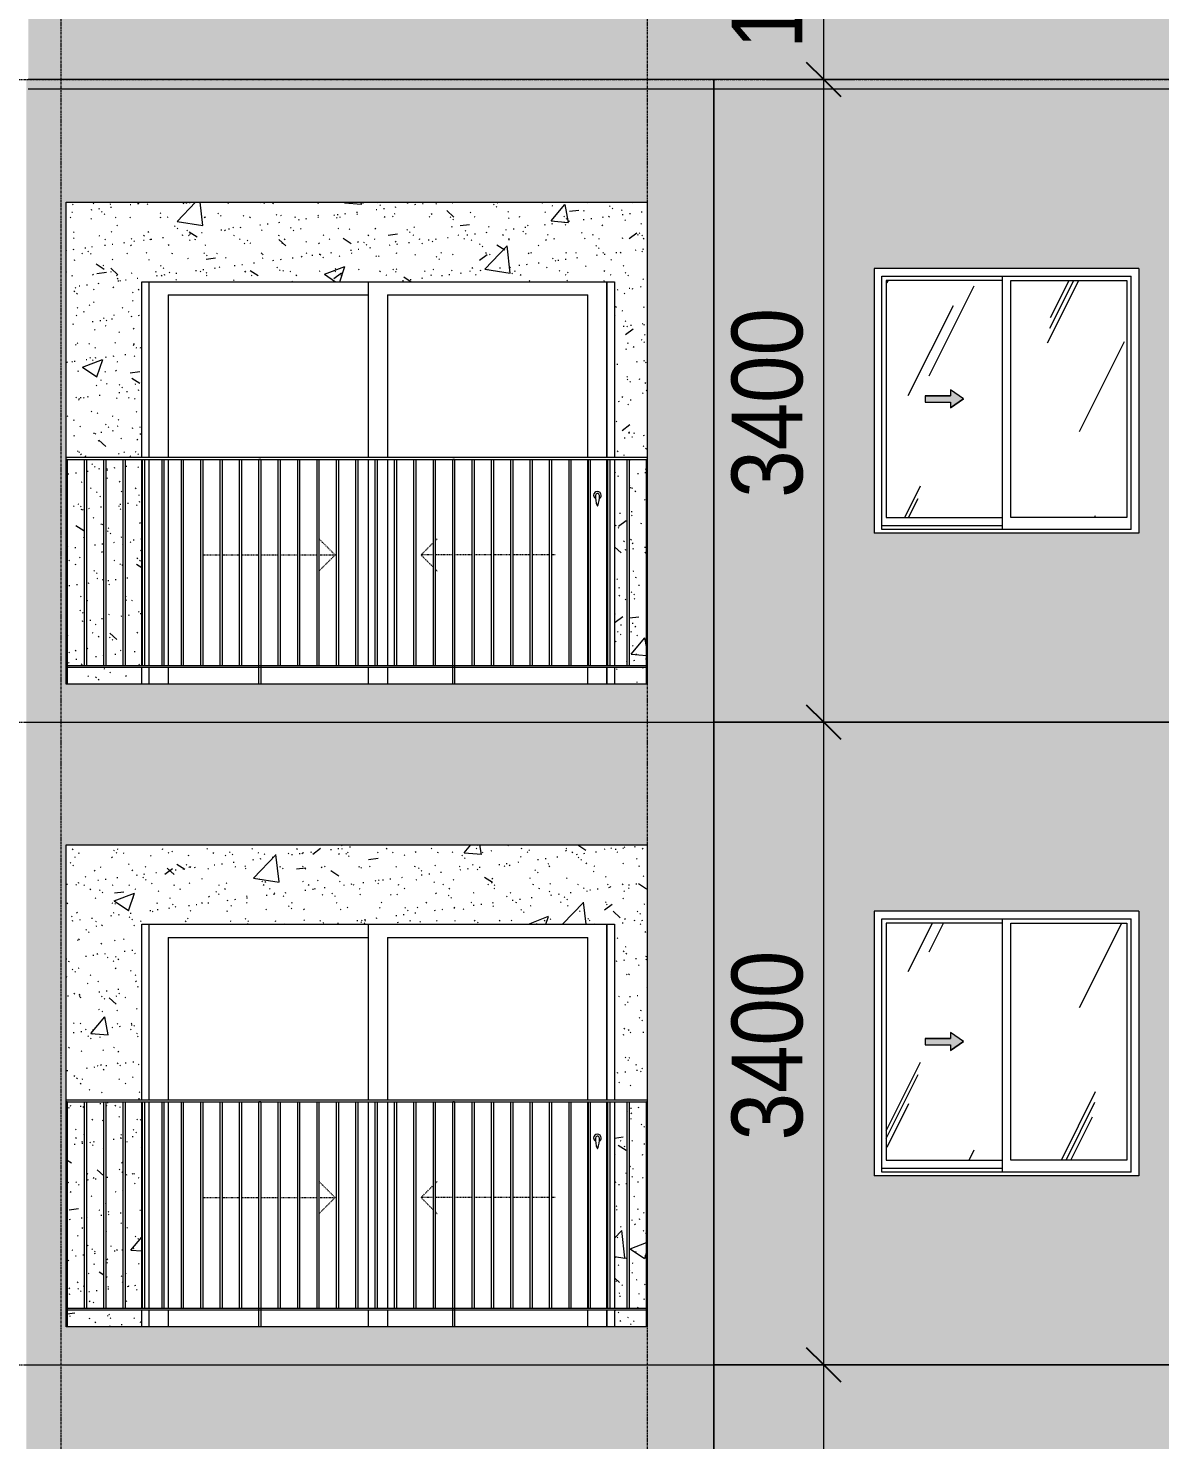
# Model space of a CAD drawing. Header units: millimetres. Extents: x 1240 to 198004, y -7796 to 35300.
# Drawn here: x 69762 to 75746, y 22203 to 29671 of the extents above; entities that cross this region are included whole.
import ezdxf

# ---------------------------------------------------------------- set-up
doc = ezdxf.new("R2010")
doc.units = ezdxf.units.MM
for name, pattern in [('1 NÉT CALL OUT', [6, 3, -3]), ('Centre', [31.75, 6.35, -4.7625, 15.875, -4.7625]), ('Dash', [6, 3, -3]), ('Grid Line', [22.225, 12.7, -3.175, 3.175, -3.175])]:
    doc.linetypes.add(name, pattern=pattern)
for name, color, linetype, lineweight in [('0-1', 7, 'Continuous', 5), ('A-ANNO-DIMS', 211, 'Continuous', 9), ('A-ANNO-DIMS-150', 211, 'Continuous', 9), ('A-DETL-GENF', 92, 'Continuous', 9), ('A-DETL-GENF-2', 92, '1 NÉT CALL OUT', 9), ('A-DOOR', 31, 'Continuous', 9), ('A-DOOR-FRAM', 31, 'Continuous', 9), ('A-DOOR-HDLN', 31, 'Dash', 18), ('A-FLOR-HRAL', 11, 'Continuous', 9), ('A-FLOR-LEVL-2', 51, 'Centre', 9), ('A-GLAZ', 151, 'Continuous', 9), ('A-GLAZ-3', 7, '1 NÉT CALL OUT', 9), ('A-WALL', 113, 'Continuous', 9), ('A-WALL-PATT-2', 9, 'Continuous', 9), ('A-WALL-PATT-3', 111, 'Continuous', 5), ('A-WALL-PATT-4', 111, 'Continuous', 9), ('I-WALL', 2, 'Continuous', 9), ('I-WALL-1', 7, 'Continuous', 9), ('S-GRID-1', 1, 'Grid Line', 9)]:
    doc.layers.add(name, color=color, linetype=linetype, lineweight=lineweight)
doc.styles.add('UTM Avo', font='', dxfattribs={"width": 0.9, "height": 375})
doc.styles.get('UTM Avo').set_extended_font_data('UTM Avo')
doc.dimstyles.new('1_Dim_chi_tiet_2_5', dxfattribs={"dimscale": 304.8, "dimtxt": 374.737856, "dimasz": 0.590551, "dimexe": 0.492126, "dimexo": 0.0625, "dimgap": 0.049213, "dimtad": 1, "dimdec": 0, "dimrnd": 5, "dimzin": 0, "dimdsep": 46, "dimtxsty": 'UTM Avo', "dimblk1": 'OBLIQUE', "dimblk2": 'OBLIQUE', "dimsah": 1, "dimcen": 0.09, "dimdle": 0.492126, "dimazin": 0, "dimtfac": 1, "dimtdec": 4, "dimtix": 1, "dimtmove": 0, "dimatfit": 3, "dimfxl": 0.984252, "dimfxlon": 1, "dimtvp": 1, "dimtolj": 1, "dimtzin": 0, "dimarcsym": 2})
pattern_1 = [(50, (377.7, 0), (1093.104, -95.634), [114.3, -1257.3]), (355, (377.7, 0), (-211.457, 1146.341), [91.44, -1005.84]), (100.451, (468.8, -8), (881.656, 1050.7), [97.14, -1068.54]), (46.184, (377.7, 304.8), (1626.475, -252.257), [171.45, -1885.95]), (96.636, (513.3, 283.8), (1424.416, 1484.565), [145.71, -1602.81]), (351.184, (377.7, 304.8), (1424.43, 1484.55), [137.16, -1508.76]), (21, (530.1, 228.6), (909.686, -613.591), [114.3, -1257.3]), (326, (530.1, 228.6), (370.812, 1105.129), [91.44, -1005.84]), (71.451, (606, 177.5), (1280.503, 491.528), [97.14, -1068.54]), (37.5, (377.74, 0), (18.5313, 507.3303), [50.292, -943.356, 50.292, -970.788, -1009.65]), (37.5, (377.74, 0), (18.5313, 507.3303), [-2014.728, 50.292, -959.358]), (7.5, (377.74, 0), (400.9178, 601.0836), [50.292, -531.876, 50.292, -920.496, -384.81]), (7.5, (377.74, 0), (400.9178, 601.0836), [-1552.956, 50.292, -334.518]), (327.5, (37.9, 0), (813.5452, -34.3737), [50.292, -330.708, 50.292, -1138.428, -1577.34]), (327.5, (37.9, 0), (813.5452, -34.3737), [-1569.72, 50.292, -1527.048]), (317.5, (-114.5, 0), (888.7755, 152.56), [50.292, -445.008, 50.292, -739.14, -1120.14]), (317.5, (-114.5, 0), (888.7755, 152.56), [-1284.732, 50.292, -1069.848])]
pattern_2 = [(37.5, (377.74, 0), (-4.79953, 146.8239), [5.029, -110.795, 5.029, -124.511, -123.825]), (37.5, (377.74, 0), (-4.79953, 146.8239), [-245.364, 5.029, -118.796]), (7.5, (377.74, 0), (134.85743, 215.0472), [5.029, -57.455, 5.029, -99.365, -40.005]), (7.5, (377.74, 0), (134.85743, 215.0472), [-166.878, 5.029, -34.976]), (327.5, (284.02, 0), (237.29776, 0.4316), [5.029, -33.071, 5.029, -132.131, -179.07]), (327.5, (284.02, 0), (237.29776, 0.4316), [-175.26, 5.029, -174.041]), (317.5, (284.02, 0), (229.06706, 66.87923), [5.029, -14.021, 5.029, -84.887, -102.87]), (317.5, (284.02, 0), (229.06706, 66.87923), [-108.966, 5.029, -97.841])]
pattern_3 = [(63.435, (2168, 104.33), (-0.0014, 1524.001), [532.463, -2875.304]), (63.435, (644, 104.33), (-0.0014, 1524.001), [532.463, -2875.304]), (63.435, (2897.55, 398.8), (-0.0014, 1524.001), [532.463, -2875.304]), (63.435, (1373.55, 398.8), (-0.0014, 1524.001), [532.463, -2875.304]), (63.435, (2787.1, 294.83), (-0.0014, 1524.001), [532.463, -2875.304]), (63.435, (1263.1, 294.83), (-0.0014, 1524.001), [532.463, -2875.304]), (63.435, (2674.6, 890.1), (-0.0014, 1524.001), [258.802, -3148.965]), (63.435, (1150.6, 890.1), (-0.0014, 1524.001), [258.802, -3148.965]), (63.435, (2600.96, 797.95), (-0.0014, 1524.001), [532.463, -2875.304]), (63.435, (1076.96, 797.95), (-0.0014, 1524.001), [532.463, -2875.304]), (63.435, (2613.95, 864.1), (-0.0014, 1524.001), [532.463, -2875.304]), (63.435, (1089.95, 864.1), (-0.0014, 1524.001), [532.463, -2875.304]), (63.435, (1999.1, 573.94), (-0.0014, 1524.001), [532.463, -2875.304]), (63.435, (475.1, 573.94), (-0.0014, 1524.001), [532.463, -2875.304]), (63.435, (2012.1, 651.9), (-0.0014, 1524.001), [532.463, -2875.304]), (63.435, (488.1, 651.9), (-0.0014, 1524.001), [532.463, -2875.304]), (63.435, (2015.6, 708.1), (-0.0014, 1524.001), [532.463, -2875.304]), (63.435, (491.6, 708.1), (-0.0014, 1524.001), [532.463, -2875.304])]

# ---------------------------------------------------------------- blocks, each defined once
blk = doc.blocks.new('NCV_TKTC_TANG 6 - 8_rvt-1-TKCS_MẶT ĐỨNG NỘI KHU 1')
at = {"layer": 'A-WALL-PATT-2'}
h = blk.add_hatch(dxfattribs=at)
h.set_pattern_fill('FP_5', color=256, style=0, pattern_type=2)
h.set_pattern_definition(pattern_1)
h.paths.add_polyline_path([(69997.6, 22800), (70362.4, 22800), (70362.4, 22890), (69966.9, 22890), (69966.9, 22800), (69988.3, 22800)])
h.paths.add_polyline_path([(72861.9, 22800), (73031.9, 22800), (73031.9, 22890), (72861.9, 22890)])
h.paths.add_polyline_path([(73031.9, 22900), (73031.9, 23990), (72939.4, 23990), (72939.4, 22900)])
h.paths.add_polyline_path([(70161.9, 22900), (70161.9, 23990), (70069.4, 23990), (70069.4, 22900)])
h.paths.add_polyline_path([(72929.4, 22900), (72929.4, 23990), (72861.9, 23990), (72861.9, 22900), (72892.6, 22900)])
h.paths.add_polyline_path([(70309.3, 22900), (70362.4, 22900), (70362.4, 23990), (70274.4, 23990), (70274.4, 22900)])
h.paths.add_polyline_path([(70005.8, 22900), (70059.4, 22900), (70059.4, 23990), (69966.9, 23990), (69966.9, 22900)])
h.paths.add_polyline_path([(70171.9, 22900), (70264.4, 22900), (70264.4, 23990), (70171.9, 23990), (70171.9, 23010)])
h.paths.add_polyline_path([(69961.9, 24000), (70362.4, 24000), (70362.4, 24930), (72861.9, 24930), (72861.9, 24000), (73035.3, 24000), (73035.3, 25350), (69961.9, 25350), (69961.9, 25118.6)])
h = blk.add_hatch(dxfattribs=at)
h.set_pattern_fill('FP_4', color=256, style=0, pattern_type=2)
h.set_pattern_definition(pattern_2)
h.paths.add_polyline_path([(69997.6, 22800), (70362.4, 22800), (70362.4, 22890), (69966.9, 22890), (69966.9, 22800), (69988.3, 22800)])
h.paths.add_polyline_path([(72861.9, 22800), (73031.9, 22800), (73031.9, 22890), (72861.9, 22890)])
h.paths.add_polyline_path([(73031.9, 22900), (73031.9, 23990), (72939.4, 23990), (72939.4, 22900)])
h.paths.add_polyline_path([(70161.9, 22900), (70161.9, 23990), (70069.4, 23990), (70069.4, 22900)])
h.paths.add_polyline_path([(72929.4, 22900), (72929.4, 23990), (72861.9, 23990), (72861.9, 22900), (72892.6, 22900)])
h.paths.add_polyline_path([(70309.3, 22900), (70362.4, 22900), (70362.4, 23990), (70274.4, 23990), (70274.4, 22900)])
h.paths.add_polyline_path([(70005.8, 22900), (70059.4, 22900), (70059.4, 23990), (69966.9, 23990), (69966.9, 22900)])
h.paths.add_polyline_path([(70171.9, 22900), (70264.4, 22900), (70264.4, 23990), (70171.9, 23990), (70171.9, 23010)])
h.paths.add_polyline_path([(69961.9, 24000), (70362.4, 24000), (70362.4, 24930), (72861.9, 24930), (72861.9, 24000), (73035.3, 24000), (73035.3, 25350), (69961.9, 25350), (69961.9, 25118.6)])
at = {"layer": 'I-WALL-1'}
for p, q in [((70362.4, 24000), (70362.4, 24930)), ((70362.4, 24930), (72861.9, 24930)), ((72861.9, 24930), (72861.9, 24000)), ((70362.4, 22900), (70362.4, 23990)), ((72861.9, 23990), (72861.9, 22900)), ((70362.4, 22800), (70362.4, 22890)), ((72861.9, 22890), (72861.9, 22800))]:
    blk.add_line(p, q, dxfattribs=at)
blk = doc.blocks.new('NCV_TKTC_TANG 6 - 8_rvt-2-TKCS_MẶT ĐỨNG NỘI KHU 1')
at = {"layer": 'A-WALL-PATT-2'}
h = blk.add_hatch(dxfattribs=at)
h.set_pattern_fill('FP_5', color=256, style=0, pattern_type=2)
h.set_pattern_definition(pattern_1)
h.paths.add_polyline_path([(70309.3, 26200), (70362.4, 26200), (70362.4, 26290), (69966.9, 26290), (69966.9, 26200), (69997.6, 26200)])
h.paths.add_polyline_path([(72861.9, 26200), (73031.9, 26200), (73031.9, 26290), (72861.9, 26290)])
h.paths.add_polyline_path([(70171.9, 26300), (70264.4, 26300), (70264.4, 27390), (70171.9, 27390), (70171.9, 26376.1)])
h.paths.add_polyline_path([(70274.4, 26300), (70362.4, 26300), (70362.4, 27390), (70274.4, 27390), (70274.4, 26376.1)])
h.paths.add_polyline_path([(70161.9, 26300), (70161.9, 27390), (70069.4, 27390), (70069.4, 26300)])
h.paths.add_polyline_path([(72861.9, 26300), (72929.4, 26300), (72929.4, 27390), (72861.9, 27390), (72861.9, 26376.1)])
h.paths.add_polyline_path([(72939.4, 26300), (73031.9, 26300), (73031.9, 27390), (72939.4, 27390), (72939.4, 26376.1)])
h.paths.add_polyline_path([(70059.4, 26300), (70059.4, 27390), (69966.9, 27390), (69966.9, 26300), (70014.7, 26300)])
h.paths.add_polyline_path([(70309.3, 27400), (70362.4, 27400), (70362.4, 28330), (72861.9, 28330), (72861.9, 27400), (73035.3, 27400), (73035.3, 28750), (69961.9, 28750), (69961.9, 27400), (70203.1, 27400)])
h = blk.add_hatch(dxfattribs=at)
h.set_pattern_fill('FP_4', color=256, style=0, pattern_type=2)
h.set_pattern_definition(pattern_2)
h.paths.add_polyline_path([(70309.3, 26200), (70362.4, 26200), (70362.4, 26290), (69966.9, 26290), (69966.9, 26200), (69997.6, 26200)])
h.paths.add_polyline_path([(72861.9, 26200), (73031.9, 26200), (73031.9, 26290), (72861.9, 26290)])
h.paths.add_polyline_path([(70171.9, 26300), (70264.4, 26300), (70264.4, 27390), (70171.9, 27390), (70171.9, 26376.1)])
h.paths.add_polyline_path([(70274.4, 26300), (70362.4, 26300), (70362.4, 27390), (70274.4, 27390), (70274.4, 26376.1)])
h.paths.add_polyline_path([(70161.9, 26300), (70161.9, 27390), (70069.4, 27390), (70069.4, 26300)])
h.paths.add_polyline_path([(72861.9, 26300), (72929.4, 26300), (72929.4, 27390), (72861.9, 27390), (72861.9, 26376.1)])
h.paths.add_polyline_path([(72939.4, 26300), (73031.9, 26300), (73031.9, 27390), (72939.4, 27390), (72939.4, 26376.1)])
h.paths.add_polyline_path([(70059.4, 26300), (70059.4, 27390), (69966.9, 27390), (69966.9, 26300), (70014.7, 26300)])
h.paths.add_polyline_path([(70309.3, 27400), (70362.4, 27400), (70362.4, 28330), (72861.9, 28330), (72861.9, 27400), (73035.3, 27400), (73035.3, 28750), (69961.9, 28750), (69961.9, 27400), (70203.1, 27400)])
at = {"layer": 'I-WALL-1'}
for p, q in [((70362.4, 27400), (70362.4, 28330)), ((70362.4, 28330), (72861.9, 28330)), ((72861.9, 28330), (72861.9, 27400)), ((70362.4, 26300), (70362.4, 27390)), ((72861.9, 27390), (72861.9, 26300)), ((70362.4, 26200), (70362.4, 26290)), ((72861.9, 26290), (72861.9, 26200))]:
    blk.add_line(p, q, dxfattribs=at)
blk = doc.blocks.new('1_FAMILY RVT - W01-WxH 1400x1400xmm-V232-TKCS_MẶT ĐỨNG NỘI KHU 1')
at = {"layer": 'A-DETL-GENF-2'}
blk.add_hatch(color=256, dxfattribs=at).paths.add_polyline_path([(74639.8, 24262.1), (74707.5, 24309.5), (74639.8, 24357), (74639.8, 24326.5), (74504.3, 24326.5), (74504.3, 24292.6), (74639.8, 24292.6)])
at = {"layer": 'A-GLAZ'}
h = blk.add_hatch(dxfattribs=at)
h.set_pattern_fill('FP_7', color=256, style=0, pattern_type=2)
h.set_pattern_definition(pattern_3)
h.paths.add_polyline_path([(74913.1, 23682.6), (74913.1, 24936.5), (74298.8, 24936.5), (74298.8, 23682.6), (74830.1, 23682.6)])
h.paths.add_polyline_path([(74639.8, 24262.1), (74639.8, 24292.6), (74504.3, 24292.6), (74504.3, 24326.5), (74639.8, 24326.5), (74639.8, 24357), (74707.5, 24309.5), (74683.4, 24292.6)])
h = blk.add_hatch(dxfattribs=at)
h.set_pattern_fill('FP_7', color=256, style=0, pattern_type=2)
h.set_pattern_definition(pattern_3)
h.paths.add_polyline_path([(74957.5, 23682.6), (75571.8, 23682.6), (75571.8, 24936.5), (74957.5, 24936.5), (74957.5, 23861.1)])
at = {"layer": 'A-DETL-GENF'}
for p, q in [((74639.8, 24357), (74639.8, 24326.5)), ((74707.5, 24309.5), (74639.8, 24357)), ((74707.5, 24309.5), (74639.8, 24357)), ((74639.8, 24357), (74639.8, 24326.5)), ((74504.3, 24326.5), (74504.3, 24292.6)), ((74504.3, 24326.5), (74639.8, 24326.5)), ((74639.8, 24326.5), (74504.3, 24326.5)), ((74504.3, 24326.5), (74504.3, 24292.6)), ((74504.3, 24292.6), (74639.8, 24292.6)), ((74504.3, 24292.6), (74639.8, 24292.6)), ((74707.5, 24309.5), (74639.8, 24262.1)), ((74639.8, 24262.1), (74707.5, 24309.5)), ((74639.8, 24292.6), (74639.8, 24262.1)), ((74639.8, 24292.6), (74639.8, 24262.1))]:
    blk.add_line(p, q, dxfattribs=at)
at = {"layer": 'A-GLAZ'}
for p, q in [((75635.3, 25000), (74235.3, 25000)), ((74235.3, 25000), (74235.3, 23600)), ((74276.2, 24959.1), (75594.4, 24959.1)), ((74276.2, 23619), (74276.2, 24959.1)), ((74913.1, 24959.1), (74913.1, 23619)), ((75594.4, 23619), (75594.4, 24959.1)), ((75635.3, 25000), (75635.3, 23600)), ((74298.8, 24936.5), (74298.8, 23682.6)), ((74913.1, 24936.5), (74298.8, 24936.5)), ((74957.5, 23682.6), (74957.5, 24936.5)), ((74957.5, 24936.5), (75571.8, 24936.5)), ((75571.8, 24936.5), (75571.8, 23682.6)), ((74298.8, 23682.6), (74913.1, 23682.6)), ((75571.8, 23682.6), (74957.5, 23682.6)), ((75635.3, 23600), (74235.3, 23600)), ((74913.1, 23638.1), (74276.2, 23638.1)), ((74913.1, 23638.1), (74276.2, 23638.1)), ((75594.4, 23619), (74276.2, 23619))]:
    blk.add_line(p, q, dxfattribs=at)
blk = doc.blocks.new('Railing - 10mm-1251313-TKCS_MẶT ĐỨNG NỘI KHU 1')
at = {"layer": 'A-FLOR-HRAL'}
for p, q in [((61811, 5900), (61811, 6990)), ((61821, 6990), (61821, 5900))]:
    blk.add_line(p, q, dxfattribs=at)
blk = doc.blocks.new('Railing - 50 x 10mm-1251315-TKCS_MẶT ĐỨNG NỘI KHU 1')
at = {"layer": 'A-FLOR-HRAL'}
for p, q in [((62758.1, 6990), (62748.1, 6990)), ((62748.1, 5800), (62748.1, 6990)), ((62758.1, 6990), (62758.1, 5800))]:
    blk.add_line(p, q, dxfattribs=at)
blk = doc.blocks.new('Railing - 50 x 10mm-1251311-TKCS_MẶT ĐỨNG NỘI KHU 1')
at = {"layer": 'A-FLOR-HRAL'}
for q in [(61711.9, 6990), (61716.9, 5800)]:
    blk.add_line((61716.9, 6990), q, dxfattribs=at)
blk = doc.blocks.new('Railing - 50 x 10mm-V184-TKCS_MẶT ĐỨNG NỘI KHU 1')
at = {"layer": 'A-FLOR-HRAL'}
for p in [(73035.3, 17190), (73031.9, 15999.8)]:
    blk.add_line(p, (73031.9, 17190), dxfattribs=at)
blk = doc.blocks.new('Railing - Railing-3825956-TKCS_MẶT ĐỨNG NỘI KHU 1')
at = {"layer": 'A-FLOR-HRAL'}
for p, q in [((69961.9, 22900), (73035.3, 22900)), ((69961.9, 22890), (73035.3, 22890))]:
    blk.add_line(p, q, dxfattribs=at)
for name, p in [('Railing - 50 x 10mm-1251311-TKCS_MẶT ĐỨNG NỘI KHU 1', (8250, 17000)), ('Railing - 10mm-1251313-TKCS_MẶT ĐỨNG NỘI KHU 1', (8248.4, 17000)), ('Railing - 10mm-1251313-TKCS_MẶT ĐỨNG NỘI KHU 1', (8350.9, 17000)), ('Railing - 10mm-1251313-TKCS_MẶT ĐỨNG NỘI KHU 1', (8453.4, 17000)), ('Railing - 10mm-1251313-TKCS_MẶT ĐỨNG NỘI KHU 1', (8555.9, 17000)), ('Railing - 10mm-1251313-TKCS_MẶT ĐỨNG NỘI KHU 1', (8658.4, 17000)), ('Railing - 10mm-1251313-TKCS_MẶT ĐỨNG NỘI KHU 1', (8760.9, 17000)), ('Railing - 10mm-1251313-TKCS_MẶT ĐỨNG NỘI KHU 1', (8863.4, 17000)), ('Railing - 10mm-1251313-TKCS_MẶT ĐỨNG NỘI KHU 1', (8965.9, 17000)), ('Railing - 10mm-1251313-TKCS_MẶT ĐỨNG NỘI KHU 1', (9068.4, 17000)), ('Railing - 50 x 10mm-1251315-TKCS_MẶT ĐỨNG NỘI KHU 1', (8233.9, 17000)), ('Railing - 10mm-1251313-TKCS_MẶT ĐỨNG NỘI KHU 1', (9273.4, 17000)), ('Railing - 10mm-1251313-TKCS_MẶT ĐỨNG NỘI KHU 1', (9375.9, 17000)), ('Railing - 10mm-1251313-TKCS_MẶT ĐỨNG NỘI KHU 1', (9478.4, 17000)), ('Railing - 10mm-1251313-TKCS_MẶT ĐỨNG NỘI KHU 1', (9580.9, 17000)), ('Railing - 10mm-1251313-TKCS_MẶT ĐỨNG NỘI KHU 1', (9683.4, 17000)), ('Railing - 10mm-1251313-TKCS_MẶT ĐỨNG NỘI KHU 1', (9785.9, 17000)), ('Railing - 10mm-1251313-TKCS_MẶT ĐỨNG NỘI KHU 1', (9888.4, 17000)), ('Railing - 10mm-1251313-TKCS_MẶT ĐỨNG NỘI KHU 1', (9990.9, 17000)), ('Railing - 10mm-1251313-TKCS_MẶT ĐỨNG NỘI KHU 1', (10093.4, 17000)), ('Railing - 50 x 10mm-1251315-TKCS_MẶT ĐỨNG NỘI KHU 1', (9258.8, 17000)), ('Railing - 10mm-1251313-TKCS_MẶT ĐỨNG NỘI KHU 1', (10298.4, 17000)), ('Railing - 10mm-1251313-TKCS_MẶT ĐỨNG NỘI KHU 1', (10400.9, 17000)), ('Railing - 10mm-1251313-TKCS_MẶT ĐỨNG NỘI KHU 1', (10503.3, 17000)), ('Railing - 10mm-1251313-TKCS_MẶT ĐỨNG NỘI KHU 1', (10605.8, 17000)), ('Railing - 10mm-1251313-TKCS_MẶT ĐỨNG NỘI KHU 1', (10708.3, 17000)), ('Railing - 10mm-1251313-TKCS_MẶT ĐỨNG NỘI KHU 1', (10810.8, 17000)), ('Railing - 10mm-1251313-TKCS_MẶT ĐỨNG NỘI KHU 1', (10913.3, 17000)), ('Railing - 10mm-1251313-TKCS_MẶT ĐỨNG NỘI KHU 1', (11015.8, 17000)), ('Railing - 10mm-1251313-TKCS_MẶT ĐỨNG NỘI KHU 1', (11118.3, 17000)), ('Railing - 50 x 10mm-V184-TKCS_MẶT ĐỨNG NỘI KHU 1', (0, 6800))]:
    blk.add_blockref(name, p)
blk = doc.blocks.new('Top Rail Type - Top Rail_Internal_-3825957-TKCS_MẶT ĐỨNG NỘI KHU 1')
at = {"layer": 'A-FLOR-HRAL'}
for p, q in [((73035.3, 24000), (69961.9, 24000)), ((69961.9, 23990), (73035.3, 23990))]:
    blk.add_line(p, q, dxfattribs=at)
blk = doc.blocks.new('DEG_02-DEG_03 - DEG_02-2500x2400mm-CỬA ĐI 02 CÁNH TRƯỢT-V185-TKCS_MẶT ĐỨNG NỘI KHU 1')
at = {"layer": 'A-DOOR'}
for p, q in [((71561.9, 17200), (71561.9, 18130)), ((72821.9, 18130), (72821.9, 17200)), ((70501.9, 18060), (70501.9, 17200)), ((70501.9, 18060), (71561.9, 18060)), ((71661.9, 18060), (71661.9, 17200)), ((71661.9, 18060), (72721.9, 18060)), ((72721.9, 17200), (72721.9, 18060)), ((70501.9, 17190), (70501.9, 16100)), ((71561.9, 16100), (71561.9, 17190)), ((71661.9, 17190), (71661.9, 16100)), ((72721.9, 16100), (72721.9, 17190)), ((72821.9, 17190), (72821.9, 16100)), ((70501.9, 16090), (70501.9, 16000)), ((71561.9, 16000), (71561.9, 16090)), ((71661.9, 16090), (71661.9, 16000)), ((72721.9, 16000), (72721.9, 16090)), ((72821.9, 16090), (72821.9, 16000))]:
    blk.add_line(p, q, dxfattribs=at)
at = {"layer": 'A-DOOR', "flags": 128}
blk.add_lwpolyline([(72773.4, 17008.7), (72773.4, 17008.7), (72773.4, 17008.7), (72773.4, 17008.7), (72773.4, 17008.7), (72773.3, 17008.7), (72773.3, 17008.7), (72773.3, 17008.7), (72773.3, 17008.7), (72773.3, 17008.7), (72773.2, 17008.7), (72773.2, 17008.7), (72773.2, 17008.7), (72773.2, 17008.7), (72773.1, 17008.7), (72773.1, 17008.7), (72773.1, 17008.7), (72773, 17008.7), (72773, 17008.7), (72772.9, 17008.7), (72772.9, 17008.7), (72772.8, 17008.7), (72772.8, 17008.7), (72772.7, 17008.7), (72772.7, 17008.7), (72772.6, 17008.7), (72772.6, 17008.7), (72772.5, 17008.7), (72772.5, 17008.7), (72772.4, 17008.7), (72772.4, 17008.7), (72772.3, 17008.7), (72772.3, 17008.7), (72772.2, 17008.7), (72772.1, 17008.7), (72772.1, 17008.7), (72772, 17008.7), (72772, 17008.7), (72771.9, 17008.7), (72771.8, 17008.7), (72771.8, 17008.7), (72771.7, 17008.7), (72771.7, 17008.7), (72771.6, 17008.7), (72771.5, 17008.7), (72771.5, 17008.7), (72771.4, 17008.7), (72771.4, 17008.7), (72771.3, 17008.7), (72771.3, 17008.7), (72771.2, 17008.7), (72771.2, 17008.7), (72771.1, 17008.7), (72771.1, 17008.7), (72771, 17008.7), (72771, 17008.7), (72770.9, 17008.7), (72770.9, 17008.7), (72770.8, 17008.7), (72770.8, 17008.7), (72770.7, 17008.7), (72770.7, 17008.7), (72770.7, 17008.7), (72770.6, 17008.7), (72770.6, 17008.7), (72770.6, 17008.7), (72770.5, 17008.7), (72770.5, 17008.7), (72770.5, 17008.7), (72770.5, 17008.7), (72770.5, 17008.7), (72770.4, 17008.7), (72770.4, 17008.7), (72770.4, 17008.7), (72770.4, 17008.7), (72770.4, 17008.7), (72770.4, 17008.7)], dxfattribs=at)
at = {"layer": 'A-DOOR'}
for centre, radius, start, end in [((72771.9, 17000), 20, 0, 180), ((72771.9, 17000), 20, 180, 240), ((72770.4, 16999.2), 9.45, 90, 180), ((72925.7, 16999.2), 164.8, 180, 199.13397), ((72773.4, 16999.2), 9.45, 0, 90), ((72618.1, 16999.2), 164.8, 340.86603, 0), ((72771.9, 17000), 20, 300, 0), ((72772.3, 16946), 2.34, 199.13397, 261.03098), ((72771.5, 16946), 2.34, 278.96902, 340.86603)]:
    blk.add_arc(centre, radius, start, end, dxfattribs=at)
at = {"layer": 'A-DOOR-FRAM'}
for p, q in [((70401.9, 17200), (70401.9, 18130)), ((72821.9, 17200), (72821.9, 18130)), ((70401.9, 16100), (70401.9, 17190)), ((72821.9, 16100), (72821.9, 17190)), ((70401.9, 16000), (70401.9, 16090)), ((72821.9, 16000), (72821.9, 16090))]:
    blk.add_line(p, q, dxfattribs=at)
at = {"layer": 'A-DOOR-HDLN'}
for p, q in [((71384.6, 16684.2), (71299.8, 16769.1)), ((71839.1, 16684.2), (71904.4, 16749.5)), ((71914.4, 16759.5), (71924, 16769.1)), ((70684.4, 16684.2), (70776.9, 16684.2)), ((70786.9, 16684.2), (70879.4, 16684.2)), ((70889.4, 16684.2), (70981.9, 16684.2)), ((70991.9, 16684.2), (71084.4, 16684.2)), ((71094.4, 16684.2), (71186.9, 16684.2)), ((71196.9, 16684.2), (71289.4, 16684.2)), ((71299.4, 16684.2), (71384.6, 16684.2)), ((71384.6, 16684.2), (71299.8, 16599.4)), ((71839.1, 16684.2), (71904.4, 16619)), ((71904.4, 16684.2), (71839.1, 16684.2)), ((72006.9, 16684.2), (71914.4, 16684.2)), ((72109.4, 16684.2), (72016.9, 16684.2)), ((72211.9, 16684.2), (72119.4, 16684.2)), ((72314.4, 16684.2), (72221.9, 16684.2)), ((72416.9, 16684.2), (72324.4, 16684.2)), ((72519.4, 16684.2), (72426.9, 16684.2)), ((72549.1, 16684.2), (72529.4, 16684.2)), ((71914.4, 16609), (71924, 16599.4))]:
    blk.add_line(p, q, dxfattribs=at)
blk = doc.blocks.new('1_FAMILY RVT - W01-WxH 1400x1400xmm-V247-TKCS_MẶT ĐỨNG NỘI KHU 1')
at = {"layer": 'A-DETL-GENF-2'}
blk.add_hatch(color=256, dxfattribs=at).paths.add_polyline_path([(74639.8, 27662.1), (74707.5, 27709.5), (74639.8, 27757), (74639.8, 27726.5), (74504.3, 27726.5), (74504.3, 27692.6), (74639.8, 27692.6)])
at = {"layer": 'A-GLAZ'}
h = blk.add_hatch(dxfattribs=at)
h.set_pattern_fill('FP_7', color=256, style=0, pattern_type=2)
h.set_pattern_definition(pattern_3)
h.paths.add_polyline_path([(74913.1, 27082.6), (74913.1, 28336.5), (74298.8, 28336.5), (74298.8, 27082.6), (74830.1, 27082.6)])
h.paths.add_polyline_path([(74639.8, 27662.1), (74639.8, 27692.6), (74504.3, 27692.6), (74504.3, 27726.5), (74639.8, 27726.5), (74639.8, 27757), (74707.5, 27709.5), (74683.4, 27692.6)])
h = blk.add_hatch(dxfattribs=at)
h.set_pattern_fill('FP_7', color=256, style=0, pattern_type=2)
h.set_pattern_definition(pattern_3)
h.paths.add_polyline_path([(74957.5, 27082.6), (75571.8, 27082.6), (75571.8, 28336.5), (74957.5, 28336.5), (74957.5, 27960.1)])
at = {"layer": 'A-DETL-GENF'}
for p, q in [((74504.3, 27726.5), (74504.3, 27692.6)), ((74504.3, 27726.5), (74639.8, 27726.5)), ((74639.8, 27726.5), (74504.3, 27726.5)), ((74504.3, 27726.5), (74504.3, 27692.6)), ((74639.8, 27757), (74639.8, 27726.5)), ((74707.5, 27709.5), (74639.8, 27757)), ((74707.5, 27709.5), (74639.8, 27757)), ((74639.8, 27757), (74639.8, 27726.5)), ((74707.5, 27709.5), (74639.8, 27662.1)), ((74639.8, 27662.1), (74707.5, 27709.5)), ((74504.3, 27692.6), (74639.8, 27692.6)), ((74504.3, 27692.6), (74639.8, 27692.6)), ((74639.8, 27692.6), (74639.8, 27662.1)), ((74639.8, 27692.6), (74639.8, 27662.1))]:
    blk.add_line(p, q, dxfattribs=at)
at = {"layer": 'A-GLAZ'}
for p, q in [((75635.3, 28400), (74235.3, 28400)), ((74235.3, 28400), (74235.3, 27000)), ((75635.3, 28400), (75635.3, 27000)), ((74276.2, 28359.1), (75594.4, 28359.1)), ((74276.2, 27019), (74276.2, 28359.1)), ((74298.8, 28336.5), (74298.8, 27082.6)), ((74913.1, 28336.5), (74298.8, 28336.5)), ((74913.1, 28359.1), (74913.1, 27019)), ((74957.5, 27082.6), (74957.5, 28336.5)), ((74957.5, 28336.5), (75571.8, 28336.5)), ((75571.8, 28336.5), (75571.8, 27082.6)), ((75594.4, 27019), (75594.4, 28359.1)), ((74913.1, 27038.1), (74276.2, 27038.1)), ((74913.1, 27038.1), (74276.2, 27038.1)), ((74298.8, 27082.6), (74913.1, 27082.6)), ((75571.8, 27082.6), (74957.5, 27082.6)), ((75635.3, 27000), (74235.3, 27000)), ((75594.4, 27019), (74276.2, 27019))]:
    blk.add_line(p, q, dxfattribs=at)
blk = doc.blocks.new('Railing - Railing-3829205-TKCS_MẶT ĐỨNG NỘI KHU 1')
at = {"layer": 'A-FLOR-HRAL'}
for p, q in [((69961.9, 26300), (73035.3, 26300)), ((69961.9, 26290), (73035.3, 26290))]:
    blk.add_line(p, q, dxfattribs=at)
for name, p in [('Railing - 50 x 10mm-1251311-TKCS_MẶT ĐỨNG NỘI KHU 1', (8250, 20400)), ('Railing - 10mm-1251313-TKCS_MẶT ĐỨNG NỘI KHU 1', (8248.4, 20400)), ('Railing - 10mm-1251313-TKCS_MẶT ĐỨNG NỘI KHU 1', (8350.9, 20400)), ('Railing - 10mm-1251313-TKCS_MẶT ĐỨNG NỘI KHU 1', (8453.4, 20400)), ('Railing - 10mm-1251313-TKCS_MẶT ĐỨNG NỘI KHU 1', (8555.9, 20400)), ('Railing - 10mm-1251313-TKCS_MẶT ĐỨNG NỘI KHU 1', (8658.4, 20400)), ('Railing - 10mm-1251313-TKCS_MẶT ĐỨNG NỘI KHU 1', (8760.9, 20400)), ('Railing - 10mm-1251313-TKCS_MẶT ĐỨNG NỘI KHU 1', (8863.4, 20400)), ('Railing - 10mm-1251313-TKCS_MẶT ĐỨNG NỘI KHU 1', (8965.9, 20400)), ('Railing - 10mm-1251313-TKCS_MẶT ĐỨNG NỘI KHU 1', (9068.4, 20400)), ('Railing - 50 x 10mm-1251315-TKCS_MẶT ĐỨNG NỘI KHU 1', (8233.9, 20400)), ('Railing - 10mm-1251313-TKCS_MẶT ĐỨNG NỘI KHU 1', (9273.4, 20400)), ('Railing - 10mm-1251313-TKCS_MẶT ĐỨNG NỘI KHU 1', (9375.9, 20400)), ('Railing - 10mm-1251313-TKCS_MẶT ĐỨNG NỘI KHU 1', (9478.4, 20400)), ('Railing - 10mm-1251313-TKCS_MẶT ĐỨNG NỘI KHU 1', (9580.9, 20400)), ('Railing - 10mm-1251313-TKCS_MẶT ĐỨNG NỘI KHU 1', (9683.4, 20400)), ('Railing - 10mm-1251313-TKCS_MẶT ĐỨNG NỘI KHU 1', (9785.9, 20400)), ('Railing - 10mm-1251313-TKCS_MẶT ĐỨNG NỘI KHU 1', (9888.4, 20400)), ('Railing - 10mm-1251313-TKCS_MẶT ĐỨNG NỘI KHU 1', (9990.9, 20400)), ('Railing - 10mm-1251313-TKCS_MẶT ĐỨNG NỘI KHU 1', (10093.4, 20400)), ('Railing - 50 x 10mm-1251315-TKCS_MẶT ĐỨNG NỘI KHU 1', (9258.8, 20400)), ('Railing - 10mm-1251313-TKCS_MẶT ĐỨNG NỘI KHU 1', (10298.4, 20400)), ('Railing - 10mm-1251313-TKCS_MẶT ĐỨNG NỘI KHU 1', (10400.9, 20400)), ('Railing - 10mm-1251313-TKCS_MẶT ĐỨNG NỘI KHU 1', (10503.3, 20400)), ('Railing - 10mm-1251313-TKCS_MẶT ĐỨNG NỘI KHU 1', (10605.8, 20400)), ('Railing - 10mm-1251313-TKCS_MẶT ĐỨNG NỘI KHU 1', (10708.3, 20400)), ('Railing - 10mm-1251313-TKCS_MẶT ĐỨNG NỘI KHU 1', (10810.8, 20400)), ('Railing - 10mm-1251313-TKCS_MẶT ĐỨNG NỘI KHU 1', (10913.3, 20400)), ('Railing - 10mm-1251313-TKCS_MẶT ĐỨNG NỘI KHU 1', (11015.8, 20400)), ('Railing - 10mm-1251313-TKCS_MẶT ĐỨNG NỘI KHU 1', (11118.3, 20400)), ('Railing - 50 x 10mm-V184-TKCS_MẶT ĐỨNG NỘI KHU 1', (0, 10200))]:
    blk.add_blockref(name, p)
blk = doc.blocks.new('Top Rail Type - Top Rail_Internal_-3829206-TKCS_MẶT ĐỨNG NỘI KHU 1')
at = {"layer": 'A-FLOR-HRAL'}
for p, q in [((73035.3, 27400), (69961.9, 27400)), ((69961.9, 27390), (73035.3, 27390))]:
    blk.add_line(p, q, dxfattribs=at)
blk = doc.blocks.new('DIMBLOCK50-TKCS_MẶT ĐỨNG NỘI KHU 1')
at = {"layer": 'A-ANNO-DIMS-150', "lineweight": 25}
for p, q in [((73968.4, 22600), (73878.4, 22690)), ((73968.4, 22600), (74058.4, 22510)), ((73968.4, 19200), (73878.4, 19290)), ((73968.4, 19200), (74058.4, 19110))]:
    blk.add_line(p, q, dxfattribs=at)
at = {"layer": 'A-ANNO-DIMS-150'}
for p, q in [((73668.4, 22600), (74118.4, 22600)), ((73968.4, 22600), (73668.4, 22600)), ((73968.4, 19200), (73968.4, 22600)), ((73668.4, 19200), (74118.4, 19200)), ((73968.4, 19200), (73668.4, 19200))]:
    blk.add_line(p, q, dxfattribs=at)
at = {"layer": 'A-ANNO-DIMS-150', "color": 0, "insert": (73481.2, 20386.5), "char_height": 375, "width": 1232.471, "attachment_point": 1, "rotation": 90, "line_spacing_factor": 1.110334, "style": 'UTM Avo'}
blk.add_mtext('3400', dxfattribs=at)
blk = doc.blocks.new('_Oblique')
at = {"color": 0, "linetype": 'ByBlock', "lineweight": -2}
blk.add_line((-0.5, -0.5), (0.5, 0.5), dxfattribs=at)
blk = doc.blocks.new('DIMBLOCK51-TKCS_MẶT ĐỨNG NỘI KHU 1')
at = {"layer": 'A-ANNO-DIMS-150', "lineweight": 25}
for p, q in [((73968.4, 26000), (73878.4, 26090)), ((73968.4, 26000), (74058.4, 25910)), ((73968.4, 22600), (73878.4, 22690)), ((73968.4, 22600), (74058.4, 22510))]:
    blk.add_line(p, q, dxfattribs=at)
at = {"layer": 'A-ANNO-DIMS-150'}
for p, q in [((73668.4, 26000), (74118.4, 26000)), ((73968.4, 26000), (73668.4, 26000)), ((73968.4, 22600), (73968.4, 26000)), ((73668.4, 22600), (74118.4, 22600)), ((73968.4, 22600), (73668.4, 22600))]:
    blk.add_line(p, q, dxfattribs=at)
at = {"layer": 'A-ANNO-DIMS-150', "color": 0, "insert": (73481.2, 23786.5), "char_height": 375, "width": 1232.471, "attachment_point": 1, "rotation": 90, "line_spacing_factor": 1.110334, "style": 'UTM Avo'}
blk.add_mtext('3400', dxfattribs=at)
blk = doc.blocks.new('DIMBLOCK52-TKCS_MẶT ĐỨNG NỘI KHU 1')
at = {"layer": 'A-ANNO-DIMS-150', "lineweight": 25}
for p, q in [((73968.4, 29400), (73878.4, 29490)), ((73968.4, 29400), (74058.4, 29310)), ((73968.4, 26000), (73878.4, 26090)), ((73968.4, 26000), (74058.4, 25910))]:
    blk.add_line(p, q, dxfattribs=at)
at = {"layer": 'A-ANNO-DIMS-150'}
for p, q in [((73668.4, 29400), (74118.4, 29400)), ((73968.4, 29400), (73668.4, 29400)), ((73968.4, 26000), (73968.4, 29400)), ((73668.4, 26000), (74118.4, 26000)), ((73968.4, 26000), (73668.4, 26000))]:
    blk.add_line(p, q, dxfattribs=at)
at = {"layer": 'A-ANNO-DIMS-150', "color": 0, "insert": (73481.2, 27186.5), "char_height": 375, "width": 1232.471, "attachment_point": 1, "rotation": 90, "line_spacing_factor": 1.110334, "style": 'UTM Avo'}
blk.add_mtext('3400', dxfattribs=at)
blk = doc.blocks.new('DIMBLOCK53-TKCS_MẶT ĐỨNG NỘI KHU 1')
at = {"layer": 'A-ANNO-DIMS-150'}
for p, q in [((73968.4, 29400), (73968.4, 30900)), ((73668.4, 30750), (74118.4, 30750)), ((73968.4, 30750), (73668.4, 30750)), ((73668.4, 29400), (74118.4, 29400)), ((73968.4, 29400), (73668.4, 29400))]:
    blk.add_line(p, q, dxfattribs=at)
at = {"layer": 'A-ANNO-DIMS-150', "lineweight": 25}
for p, q in [((73968.4, 30750), (73878.4, 30840)), ((73968.4, 30750), (74058.4, 30660)), ((73968.4, 29400), (73878.4, 29490)), ((73968.4, 29400), (74058.4, 29310))]:
    blk.add_line(p, q, dxfattribs=at)
at = {"layer": 'A-ANNO-DIMS-150', "color": 0, "insert": (73481.2, 29561.5), "char_height": 375, "width": 1232.471, "attachment_point": 1, "rotation": 90, "line_spacing_factor": 1.110334, "style": 'UTM Avo'}
blk.add_mtext('1350', dxfattribs=at)

msp = doc.modelspace()

# ---------------------------------------------------------------- hatches: boundary and pattern name
at = {"layer": 'A-WALL-PATT-3'}
for points in [[(72246.8, 29350), (78236.9, 29350), (78236.9, 30750), (69761.9, 30750), (69761.9, 29350), (70955.1, 29350)], [(69751.9, 26000), (69761.9, 26000), (69761.9, 29400), (69751.9, 29400), (69751.9, 26376.1)], [(69751.9, 22600), (69761.9, 22600), (69761.9, 26000), (69751.9, 26000), (69751.9, 22603.5)], [(69761.9, 19200), (69761.9, 22600), (69751.9, 22600), (69751.9, 19200)]]:
    msp.add_hatch(color=256, dxfattribs=at).paths.add_polyline_path(points)
h = msp.add_hatch(color=256, dxfattribs=at)
h.paths.add_polyline_path([(69761.9, 26000), (73386.9, 26000), (73386.9, 29400), (69761.9, 29400), (69761.9, 26376.1)])
h.paths.add_polyline_path([(69961.9, 26200), (69961.9, 28750), (73035.3, 28750), (73035.3, 26200), (70309.3, 26200)])
h = msp.add_hatch(color=256, dxfattribs=at)
h.paths.add_polyline_path([(69761.9, 22600), (73386.9, 22600), (73386.9, 26000), (69761.9, 26000), (69761.9, 22603.5)])
h.paths.add_polyline_path([(69961.9, 22800), (69961.9, 25350), (73035.3, 25350), (73035.3, 22800), (70309.3, 22800)])
h = msp.add_hatch(color=256, dxfattribs=at)
h.paths.add_polyline_path([(72246.8, 19200), (73386.9, 19200), (73386.9, 22600), (69761.9, 22600), (69761.9, 19200), (70955.1, 19200)])
h.paths.add_polyline_path([(70309.3, 19400), (69961.9, 19400), (69961.9, 21950), (73035.3, 21950), (73035.3, 19400), (70955.1, 19400)])
at = {"layer": 'A-WALL-PATT-4'}
h = msp.add_hatch(color=256, dxfattribs=at)
h.paths.add_polyline_path([(73386.9, 26000), (76546.9, 26000), (76546.9, 29400), (73386.9, 29400), (73386.9, 26376.1)])
h.paths.add_polyline_path([(75635.3, 27000), (74235.3, 27000), (74235.3, 28400), (75635.3, 28400), (75635.3, 27019.1)])
h = msp.add_hatch(color=256, dxfattribs=at)
h.paths.add_polyline_path([(74830.1, 22600), (76546.9, 22600), (76546.9, 26000), (73386.9, 26000), (73386.9, 22600), (73538.5, 22600)])
h.paths.add_polyline_path([(75635.3, 23600), (74235.3, 23600), (74235.3, 25000), (75635.3, 25000), (75635.3, 23619.1)])
h = msp.add_hatch(color=256, dxfattribs=at)
h.paths.add_polyline_path([(73386.9, 19200), (76546.9, 19200), (76546.9, 22600), (73386.9, 22600), (73386.9, 20088.5)])
h.paths.add_polyline_path([(74276.2, 20200), (74235.3, 20200), (74235.3, 21600), (75635.3, 21600), (75635.3, 20200), (74830.1, 20200)])

# ---------------------------------------------------------------- linework, layer by layer
at = {"layer": 'A-FLOR-LEVL-2'}
for p, q in [((1240.2, 29400), (91585, 29400)), ((1240.2, 26000), (91585, 26000)), ((1240.2, 22600), (91585, 22600))]:
    msp.add_line(p, q, dxfattribs=at)
at = {"layer": 'A-WALL'}
for p, q in [((73386.9, 29400), (69761.9, 29400)), ((73386.9, 15800), (73386.9, 29400)), ((76546.9, 29400), (73386.9, 29400)), ((73386.9, 29400), (73386.9, 19200)), ((69961.9, 26200), (69961.9, 28750)), ((69961.9, 28750), (73035.3, 28750)), ((73035.3, 28750), (73035.3, 26200)), ((73035.3, 26200), (69961.9, 26200)), ((69751.9, 26000), (73386.9, 26000)), ((76546.9, 26000), (73386.9, 26000)), ((73386.9, 26000), (76546.9, 26000)), ((69961.9, 22800), (69961.9, 25350)), ((69961.9, 25350), (73035.3, 25350)), ((73035.3, 25350), (73035.3, 22800)), ((73035.3, 22800), (69961.9, 22800)), ((69751.9, 22600), (73386.9, 22600)), ((76546.9, 22600), (73386.9, 22600)), ((73386.9, 22600), (76546.9, 22600))]:
    msp.add_line(p, q, dxfattribs=at)
at = {"layer": 'I-WALL'}
msp.add_line((69761.9, 29350), (78648.6, 29350), dxfattribs=at)
at = {"layer": 'S-GRID-1'}
for p, q in [((69936.9, -2695.9), (69936.9, 30542.5)), ((73036.9, -2695.9), (73036.9, 30542.5))]:
    msp.add_line(p, q, dxfattribs=at)

# ---------------------------------------------------------------- block references
at = {"layer": '0-1'}
for name in ['NCV_TKTC_TANG 6 - 8_rvt-2-TKCS_MẶT ĐỨNG NỘI KHU 1', 'NCV_TKTC_TANG 6 - 8_rvt-1-TKCS_MẶT ĐỨNG NỘI KHU 1']:
    msp.add_blockref(name, (0, 0), dxfattribs=at)
at = {"layer": 'A-DOOR'}
for p in [(0, 10200), (0, 6800)]:
    msp.add_blockref('DEG_02-DEG_03 - DEG_02-2500x2400mm-CỬA ĐI 02 CÁNH TRƯỢT-V185-TKCS_MẶT ĐỨNG NỘI KHU 1', p, dxfattribs=at)
at = {"layer": 'A-FLOR-HRAL'}
for name in ['Top Rail Type - Top Rail_Internal_-3829206-TKCS_MẶT ĐỨNG NỘI KHU 1', 'Railing - Railing-3829205-TKCS_MẶT ĐỨNG NỘI KHU 1', 'Top Rail Type - Top Rail_Internal_-3825957-TKCS_MẶT ĐỨNG NỘI KHU 1', 'Railing - Railing-3825956-TKCS_MẶT ĐỨNG NỘI KHU 1']:
    msp.add_blockref(name, (0, 0), dxfattribs=at)
at = {"layer": 'A-GLAZ-3'}
for name in ['1_FAMILY RVT - W01-WxH 1400x1400xmm-V247-TKCS_MẶT ĐỨNG NỘI KHU 1', '1_FAMILY RVT - W01-WxH 1400x1400xmm-V232-TKCS_MẶT ĐỨNG NỘI KHU 1']:
    msp.add_blockref(name, (0, 0), dxfattribs=at)

# ---------------------------------------------------------------- dimensions: what is measured, and where the dimension line sits
at = {"layer": 'A-ANNO-DIMS'}
for base, p1, p2, override, picture, middle in [((73968.4, 30750), (73668.4, 29400), (73668.4, 30750), {"dimpost": '<>', "dimfxl": 1350}, 'DIMBLOCK53-TKCS_MẶT ĐỨNG NỘI KHU 1', (73759.3, 30075)), ((73968.4, 29400), (73668.4, 26000), (73668.4, 29400), {"dimpost": '<>', "dimfxl": 3400}, 'DIMBLOCK52-TKCS_MẶT ĐỨNG NỘI KHU 1', (73759.3, 27700)), ((73968.4, 26000), (73668.4, 22600), (73668.4, 26000), {"dimpost": '<>', "dimfxl": 3400}, 'DIMBLOCK51-TKCS_MẶT ĐỨNG NỘI KHU 1', (73759.3, 24300)), ((73968.4, 22600), (73668.4, 19200), (73668.4, 22600), {"dimpost": '<>', "dimfxl": 3400}, 'DIMBLOCK50-TKCS_MẶT ĐỨNG NỘI KHU 1', (73759.3, 20900))]:
    dim = msp.add_linear_dim(base=base, p1=p1, p2=p2, angle=90, dimstyle='1_Dim_chi_tiet_2_5', override=override, dxfattribs=at)
    dim.commit()
    dim.dimension.update_dxf_attribs({"geometry": picture, "text_midpoint": middle})

doc.saveas('drawing.dxf')
